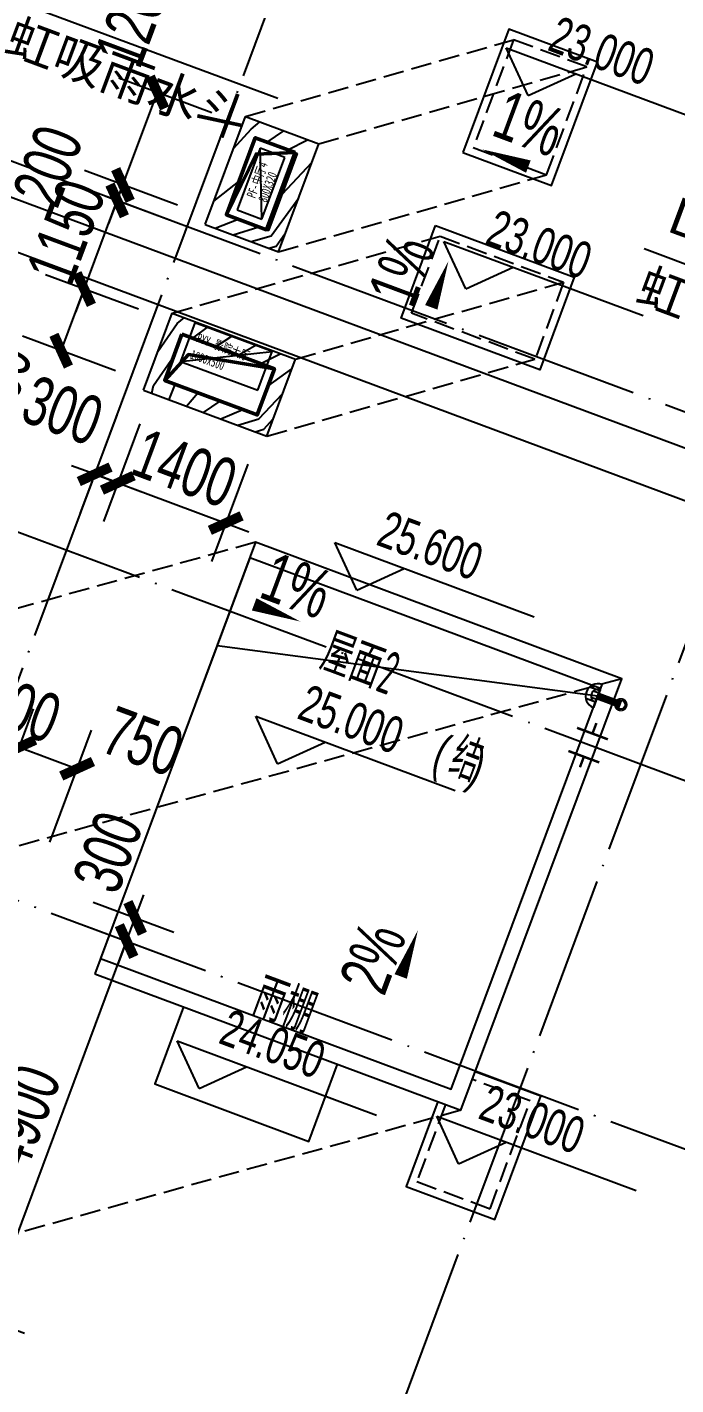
# Model space of a CAD drawing. Header units: millimetres. Extents: x 600121811 to 600690586, y 3472921280 to 3473279938.
# Drawn here: x 600291223 to 600299109, y 3473143548 to 3473160057 of the extents above; entities that cross this region are included whole.
import ezdxf
from ezdxf.enums import TextEntityAlignment as Align

# ---------------------------------------------------------------- set-up
doc = ezdxf.new("R2010")
doc.units = ezdxf.units.MM
doc.header["$LTSCALE"] = 1000
for name, pattern in [('AX-MALL-GIRD-200$0$DOTE', [2.4200000000000004, 2, -0.2, 0.02, -0.2]), ('AX-MALL-WALL-GJ$0$DASH', [0.35, 0.25, -0.1]), ('PX-MALL-PGJ-LG$0$CONTINOUS', [0]), ('PX-MALL-PGJ-LG$0$DASHDOT', [1, 0.5, -0.25, 0, -0.25])]:
    doc.linetypes.add(name, pattern=pattern)
doc.layers.get('0').update_dxf_attribs({"linetype": 'CONTINUOUS'})
for name, color, linetype in [('AX-MALL-DIM-PGJ$0$A-Anno-Dims', 3, 'CONTINUOUS'), ('AX-MALL-DIM-PGJ$0$A-Anno-Note', 241, 'CONTINUOUS'), ('AX-MALL-DIM-PGJ$0$A-Fixt', 81, 'CONTINUOUS'), ('AX-MALL-GIRD-200$0$A-Grid', 222, 'AX-MALL-GIRD-200$0$DOTE'), ('AX-MALL-GJ-200$0$A-Anno-Note', 241, 'CONTINUOUS'), ('AX-MALL-WALL-GJ$0$A-Anno-Dims', 3, 'CONTINUOUS'), ('AX-MALL-WALL-GJ$0$A-Anno-Levl', 201, 'CONTINUOUS'), ('AX-MALL-WALL-GJ$0$A-Anno-Note', 241, 'CONTINUOUS'), ('AX-MALL-WALL-GJ$0$A-Detl-Patt', 8, 'CONTINUOUS'), ('AX-MALL-WALL-GJ$0$A-Detl-Thin', 131, 'CONTINUOUS'), ('AX-MALL-WALL-GJ$0$A-SEE', 254, 'CONTINUOUS'), ('AX-MALL-WALL-GJ$0$A-Wall', 2, 'CONTINUOUS'), ('AX-MALL-WALL-GJ$0$A-Wall-Patt', 13, 'CONTINUOUS'), ('AX-MALL-WALL-GJ$0$A-Wind-Iden', 11, 'CONTINUOUS'), ('MX-MALL-GJ-LG$0$M-VT-DUCT-EAD', 4, 'CONTINUOUS'), ('MX-MALL-GJ-LG$0$M-VT-DUCT-FLG', 40, 'CONTINUOUS'), ('MX-MALL-GJ-LG$0$M-VT-DUCT-KED', 170, 'CONTINUOUS'), ('MX-MALL-GJ-LG$0$M-VT-TEXT', 21, 'CONTINUOUS'), ('PX-MALL-PGJ-LG$0$FastFlow-dim', 240, 'CONTINUOUS'), ('PX-MALL-PGJ-LG$0$FastFlow-text', 7, 'CONTINUOUS'), ('PX-MALL-PGJ-LG$0$gutter', 200, 'CONTINUOUS'), ('PX-MALL-PGJ-LG$0$P-Pipe-Risr', 7, 'CONTINUOUS'), ('PX-MALL-PGJ-LG$0$P-Pipe-Risr-Arch', 6, 'CONTINUOUS'), ('PX-MALL-PGJ-LG$0$P-Pipe-Risr-W100', 6, 'CONTINUOUS'), ('PX-MALL-PGJ-LG$0$P-Pipe-Risr-W50', 6, 'CONTINUOUS'), ('PX-MALL-PGJ-LG$0$P-Stom', 4, 'PX-MALL-PGJ-LG$0$DASHDOT'), ('PX-MALL-PGJ-LG$0$P-Stom-pipe', 4, 'PX-MALL-PGJ-LG$0$CONTINOUS'), ('PX-MALL-PGJ-LG$0$P-Stom-Strn', 120, 'CONTINUOUS'), ('PX-MALL-PGJ-LG$0$P-Stom-Strn-W100', 120, 'CONTINUOUS'), ('PX-MALL-PGJ-LG$0$P-Stom-Strn-W50', 120, 'CONTINUOUS'), ('PX-MALL-PGJ-LG$0$P-Stru', 40, 'CONTINUOUS'), ('SX-MALL-NTKD-GJ1$0$S-HOLE-1', 5, 'CONTINUOUS')]:
    doc.layers.add(name, color=color, linetype=linetype)
doc.styles.add('AX-MALL-DIM-PGJ$0$_TCH_DIM', font='zy_en.shx', dxfattribs={"width": 0.7, "bigfont": 'zy_cn.shx'})
doc.styles.add('AX-MALL-DIM-PGJ$0$_TCH_DIM_T3', font='zy_en.shx', dxfattribs={"width": 0.7, "bigfont": 'zy_cn.shx'})
doc.styles.add('AX-MALL-WALL-GJ$0$_TCH_DIM', font='zy_en.shx', dxfattribs={"width": 0.7, "bigfont": 'zy_cn.shx'})
doc.styles.add('AX-MALL-WALL-GJ$0$STANDARD', font='GBENOR', dxfattribs={"bigfont": 'GBCBIG'})
doc.styles.add('MX-MALL-GJ-LG$0$_THVAC_WIN', font='simhei.ttf', dxfattribs={"width": 0.7})
doc.styles.add('PX-MALL-PGJ-LG$0$jzfz', font='jzfz_eng.shx', dxfattribs={"width": 0.6, "bigfont": 'jzfz_cnb.shx'})
doc.styles.add('PX-MALL-PGJ-LG$0$SWIS721 LtBT light', font='swissl.ttf')
doc.dimstyles.new('AX-MALL-DIM-PGJ$0$_TCH_ARCH&&200', dxfattribs={"dimtxt": 595, "dimasz": 300, "dimexe": 500, "dimexo": 500, "dimgap": 152.5, "dimtad": 1, "dimdec": 0, "dimzin": 0, "dimdsep": 46, "dimtxsty": 'AX-MALL-DIM-PGJ$0$_TCH_DIM_T3', "dimblk": 'AX-MALL-DIM-PGJ$0$_ArchTick', "dimcen": 0.09, "dimclrt": 7, "dimazin": 2, "dimtfac": 1, "dimtdec": 0, "dimtix": 1, "dimtmove": 2, "dimatfit": 3, "dimfxl": 500, "dimtolj": 1, "dimtzin": 0, "dimarcsym": 0})
pattern_1 = [(45, (0, 179.51135), (-176.776766007315, 176.776766007315), [])]

# ---------------------------------------------------------------- blocks, each defined once
blk = doc.blocks.new('AX-MALL-GIRD-200')
at = {"layer": 'AX-MALL-GIRD-200$0$A-Grid'}
for p, q in [((600308063.3157052, 3473197622.839416), (600269333.7767559, 3473093659.112334)), ((600315044.6223986, 3473195022.09782), (600276315.0834494, 3473091058.370738)), ((600235486.9336561, 3473179121.574219), (600593382.9377552, 3473045794.810937)), ((600234020.7437632, 3473175185.804002), (600591916.7478616, 3473041859.04072)), ((600232554.5538701, 3473171250.033786), (600590450.5579685, 3473037923.270504))]:
    blk.add_line(p, q, dxfattribs=at)
blk = doc.blocks.new('MX-MALL-GJ-LG')
at = {"layer": 'MX-MALL-GJ-LG$0$M-VT-DUCT-EAD'}
for p, q in [((600294053.9409194, 3473158584.458044), (600293774.6666538, 3473157834.787526)), ((600294353.8091264, 3473158472.748337), (600294053.9409194, 3473158584.458044)), ((600294074.5348607, 3473157723.07782), (600294353.8091264, 3473158472.748337)), ((600293774.6666538, 3473157834.787526), (600294074.5348607, 3473157723.07782))]:
    blk.add_line(p, q, dxfattribs=at)
at = {"layer": 'MX-MALL-GJ-LG$0$M-VT-DUCT-FLG'}
for p, q in [((600294074.5348607, 3473157723.07782), (600294053.9409194, 3473158584.458044)), ((600293088.617429, 3473155993.18979), (600294200.2519916, 3473156112.641032))]:
    blk.add_line(p, q, dxfattribs=at)
at = {"layer": 'MX-MALL-GJ-LG$0$M-VT-DUCT-KED'}
for p, q in [((600293263.1638448, 3473156461.733864), (600293088.617429, 3473155993.18979)), ((600294200.2519916, 3473156112.641032), (600293263.1638448, 3473156461.733864)), ((600294025.7055758, 3473155644.096959), (600294200.2519916, 3473156112.641032)), ((600293088.617429, 3473155993.18979), (600294025.7055758, 3473155644.096959))]:
    blk.add_line(p, q, dxfattribs=at)
at = {"layer": 'MX-MALL-GJ-LG$0$M-VT-TEXT', "style": 'MX-MALL-GJ-LG$0$_THVAC_WIN', "width": 0.7}
for s, rotation, p in [('中厅', 69.56816129004227, (600294052.6705409, 3473158128.810859)), ('4', 69.56816129004227, (600294131.8571681, 3473158341.375664)), ('800X320', 69.56816129004227, (600294132.126019, 3473157917.663251, 2999.999999999999)), ('PF-', 69.56816129004227, (600293993.2805705, 3473157969.387255)), ('PYY-', 339.5681613089967, (600293272.5336356, 3473156232.561756, -11999.99999982118)), ('影院大厅', 339.5681613089967, (600293485.0984405, 3473156153.375129, -11999.99999982118)), ('1000x500', 339.5681613089967, (600293195.5973167, 3473156032.950563, -11999.99999982118))]:
    blk.add_text(s, height=112.6582278481012, rotation=rotation, dxfattribs=at).set_placement(p)
blk = doc.blocks.new('SX-MALL-NTKD-GJ1')
at = {"layer": 'SX-MALL-NTKD-GJ1$0$S-HOLE-1', "lineweight": 50}
blk.add_lwpolyline([(600294482.4271734, 3473158531.547831), (600293995.1413292, 3473158713.076106), (600293646.0484971, 3473157775.987958), (600294133.3343413, 3473157594.459682)], close=True, dxfattribs=at)
for points in [[(600294482.4271765, 3473158531.547828), (600294005.2472427, 3473158514.416606), (600293646.0485073, 3473157775.987956)], [(600294229.3786343, 3473155904.370445), (600293183.6669688, 3473156075.499654), (600292895.4171591, 3473155761.028955)]]:
    blk.add_lwpolyline(points, dxfattribs=at)
at = {"layer": 'SX-MALL-NTKD-GJ1$0$S-HOLE-1', "lineweight": 50, "elevation": 2999.999999999997}
blk.add_lwpolyline([(600293104.872858, 3473156323.281843), (600294229.3786341, 3473155904.370445), (600294019.922935, 3473155342.117558), (600292895.417159, 3473155761.028955)], close=True, dxfattribs=at)
blk = doc.blocks.new('AX-MALL-WALL-GJ')
at = {"layer": 'AX-MALL-WALL-GJ$0$A-Wall-Patt'}
h = blk.add_hatch(dxfattribs=at)
h.set_pattern_fill('普通砖', color=256, scale=100, style=0)
h.set_pattern_definition(pattern_1)
h.paths.add_polyline_path([(600293388.7305384, 3473157658.169413), (600293645.9667339, 3473157775.768476), (600293995.0595655, 3473158712.856622), (600293877.4605026, 3473158970.092818)])
h = blk.add_hatch(dxfattribs=at)
h.set_pattern_fill('普通砖', color=256, scale=100, style=0)
h.set_pattern_definition(pattern_1)
h.paths.add_polyline_path([(600293877.4605026, 3473158970.092818), (600293995.0595655, 3473158712.856622), (600294510.4580462, 3473158520.855565), (600294767.694242, 3473158638.454628)])
h = blk.add_hatch(dxfattribs=at)
h.set_pattern_fill('普通砖', color=256, scale=100, style=0)
h.set_pattern_definition(pattern_1)
h.paths.add_polyline_path([(600294161.3652145, 3473157583.767418), (600294278.9642776, 3473157326.531222), (600294767.694242, 3473158638.454628), (600294510.4580462, 3473158520.855565)])
h = blk.add_hatch(dxfattribs=at)
h.set_pattern_fill('普通砖', color=256, scale=100, style=0)
h.set_pattern_definition(pattern_1)
h.paths.add_polyline_path([(600293645.9667339, 3473157775.768476), (600293388.7305384, 3473157658.169413), (600294278.9642776, 3473157326.531222), (600294161.3652145, 3473157583.767418)])
h = blk.add_hatch(dxfattribs=at)
h.set_pattern_fill('普通砖', color=256, scale=100, style=0)
h.set_pattern_definition(pattern_1)
h.paths.add_polyline_path([(600292638.1809502, 3473155643.429897), (600292895.417146, 3473155761.02896), (600293104.8728449, 3473156323.281848), (600292987.2737818, 3473156580.518044)])
h = blk.add_hatch(dxfattribs=at)
h.set_pattern_fill('普通砖', color=256, scale=100, style=0)
h.set_pattern_definition(pattern_1)
h.paths.add_polyline_path([(600292987.2737818, 3473156580.518044), (600293104.8728449, 3473156323.281848), (600294229.3786209, 3473155904.37045), (600294486.6148164, 3473156021.969513)])
h = blk.add_hatch(dxfattribs=at)
h.set_pattern_fill('普通砖', color=256, scale=100, style=0)
h.set_pattern_definition(pattern_1)
h.paths.add_polyline_path([(600294019.9229218, 3473155342.117562), (600294137.5219847, 3473155084.881367), (600294486.6148164, 3473156021.969513), (600294229.3786209, 3473155904.37045)])
h = blk.add_hatch(dxfattribs=at)
h.set_pattern_fill('普通砖', color=256, scale=100, style=0)
h.set_pattern_definition(pattern_1)
h.paths.add_polyline_path([(600292895.417146, 3473155761.02896), (600292638.1809502, 3473155643.429897), (600294137.5219847, 3473155084.881367), (600294019.9229218, 3473155342.117562)])
at = {"layer": 'AX-MALL-WALL-GJ$0$A-Anno-Levl'}
for p, q in [((600297312.246613, 3473159225.171207), (600297047.6487217, 3473159803.952648)), ((600297047.6487217, 3473159803.952648), (600299471.501379, 3473158900.996407)), ((600297312.246613, 3473159225.171207), (600297891.0280538, 3473159489.769098)), ((600296553.8577859, 3473156873.35831), (600296289.2598948, 3473157452.139751)), ((600296289.2598948, 3473157452.139751), (600298713.1125522, 3473156549.18351)), ((600296553.8577859, 3473156873.35831), (600297132.6392264, 3473157137.956202)), ((600295228.8322892, 3473153210.686648), (600294964.2343981, 3473153789.46809)), ((600294964.2343981, 3473153789.46809), (600297388.0870554, 3473152886.511848)), ((600295228.8322892, 3473153210.686648), (600295807.61373, 3473153475.28454)), ((600294266.5203154, 3473151099.173168), (600294001.9224243, 3473151677.954608)), ((600294001.9224243, 3473151677.954608), (600296425.7750816, 3473150774.998367)), ((600294266.5203154, 3473151099.173168), (600294845.3017561, 3473151363.771059)), ((600293312.3468461, 3473147151.222855), (600293047.748955, 3473147730.004296)), ((600293047.748955, 3473147730.004296), (600295471.6016123, 3473146827.048055)), ((600293312.3468461, 3473147151.222855), (600293891.1282866, 3473147415.820746)), ((600296467.7278371, 3473146235.353395), (600296203.1299462, 3473146814.134835)), ((600296203.1299462, 3473146814.134835), (600298626.9826035, 3473145911.178595)), ((600296467.7278371, 3473146235.353395), (600297046.5092778, 3473146499.951286))]:
    blk.add_line(p, q, dxfattribs=at)
at = {"layer": 'AX-MALL-WALL-GJ$0$A-Detl-Patt', "linetype": 'AX-MALL-WALL-GJ$0$DASH'}
for p, q in [((600293877.4605026, 3473158970.092818), (600297135.5537195, 3473159905.00063)), ((600294767.6942426, 3473158638.454628), (600298025.7874595, 3473159573.36244)), ((600294278.9642782, 3473157326.531222), (600297537.0574951, 3473158261.439034)), ((600292987.2737818, 3473156580.518044), (600296245.3669987, 3473157515.425855)), ((600294486.6148162, 3473156021.969513), (600297744.7080331, 3473156956.877325)), ((600294137.5219846, 3473155084.881367), (600297395.6152015, 3473156019.789178)), ((600293999.6711544, 3473153793.198982), (600286297.3275338, 3473151656.127801)), ((600298450.8398492, 3473152135.008032), (600290748.4962296, 3473149997.936851)), ((600296495.9199924, 3473146887.314411), (600288793.5763719, 3473144750.24323))]:
    blk.add_line(p, q, dxfattribs=at)
for points in [[(600296646.8237555, 3473158593.077224), (600297537.057495, 3473158261.439034), (600298025.7874594, 3473159573.36244), (600297135.5537199, 3473159905.00063)], [(600296245.3669984, 3473157515.425855), (600297744.7080327, 3473156956.877325), (600297395.6152012, 3473156019.789178), (600295896.274167, 3473156578.337709)]]:
    blk.add_lwpolyline(points, close=True, dxfattribs=at)
blk.add_lwpolyline([(600296308.5023602, 3473146957.132978), (600295959.4095304, 3473146020.044836), (600296849.6432697, 3473145688.406646), (600297338.3732336, 3473147000.330049), (600296635.5571262, 3473147262.149673)], dxfattribs=at)
at = {"layer": 'AX-MALL-WALL-GJ$0$A-Detl-Thin'}
for points in [[(600296518.2056577, 3473158534.277693), (600297595.8570266, 3473158132.820936), (600298154.4055572, 3473159632.161971), (600297076.7541883, 3473160033.618728)], [(600296186.5674669, 3473157644.043953), (600297873.3261305, 3473157015.676856), (600297454.4147327, 3473155891.171081), (600295767.6560692, 3473156519.538177)], [(600292044.751299, 3473148545.505359), (600296495.9199923, 3473146887.314411), (600298450.8398492, 3473152135.008032), (600293999.6711559, 3473153793.19898)], [(600292114.5698656, 3473148732.922988), (600296378.3209293, 3473147144.550606), (600298193.6036536, 3473152017.408969), (600293929.8525898, 3473153605.781352)]]:
    blk.add_lwpolyline(points, close=True, dxfattribs=at)
for points in [[(600293122.4337032, 3473148144.057222), (600292773.3408673, 3473147206.969076), (600294647.5171568, 3473146508.783405), (600294996.6099932, 3473147445.87155)], [(600296214.7935455, 3473146992.042261), (600295830.7914325, 3473145961.245304), (600296908.4428011, 3473145559.788548), (600297466.9913313, 3473147059.12958), (600296670.4664094, 3473147355.858487)]]:
    blk.add_lwpolyline(points, dxfattribs=at)
at = {"layer": 'AX-MALL-WALL-GJ$0$A-Wall'}
for p, q in [((600293388.7305384, 3473157658.169413), (600293877.4605026, 3473158970.092818)), ((600293877.4605026, 3473158970.092818), (600294767.694242, 3473158638.454628)), ((600293645.9667339, 3473157775.768476), (600293995.0595655, 3473158712.856622)), ((600293995.0595655, 3473158712.856622), (600294510.4580462, 3473158520.855565)), ((600294161.3652145, 3473157583.767418), (600294510.4580462, 3473158520.855565)), ((600294278.9642776, 3473157326.531222), (600294767.694242, 3473158638.454628)), ((600293388.7305384, 3473157658.169413), (600294278.9642776, 3473157326.531222)), ((600293645.9667339, 3473157775.768476), (600294161.3652145, 3473157583.767418)), ((600292638.1809502, 3473155643.429897), (600292987.2737818, 3473156580.518044)), ((600292987.2737818, 3473156580.518044), (600294486.6148164, 3473156021.969513)), ((600292895.417146, 3473155761.02896), (600293104.8728449, 3473156323.281848)), ((600293104.8728449, 3473156323.281848), (600294229.3786209, 3473155904.37045)), ((600294137.5219847, 3473155084.881367), (600294486.6148164, 3473156021.969513)), ((600294019.9229218, 3473155342.117562), (600294229.3786209, 3473155904.37045)), ((600292895.417146, 3473155761.02896), (600294019.9229218, 3473155342.117562)), ((600292638.1809502, 3473155643.429897), (600294137.5219847, 3473155084.881367))]:
    blk.add_line(p, q, dxfattribs=at)
at = {"layer": 'AX-MALL-WALL-GJ$0$A-Anno-Dims'}
blk.add_blockref('MX-MALL-GJ-LG', (0, 0), dxfattribs=at)
at = {"layer": 'AX-MALL-WALL-GJ$0$A-SEE'}
blk.add_blockref('AX-MALL-GIRD-200', (0, 0), dxfattribs=at)
at = {"layer": 'AX-MALL-WALL-GJ$0$A-Wind-Iden'}
blk.add_blockref('SX-MALL-NTKD-GJ1', (0, 0), dxfattribs=at)
at = {"layer": 'AX-MALL-WALL-GJ$0$A-Anno-Note'}
for s, height, rotation, style, width, p in [('23.000', 446.25, 339.5681612504137, 'AX-MALL-WALL-GJ$0$_TCH_DIM', 0.7, (600297533.3900881, 3473159783.230126)), ('23.000', 446.25, 339.5681612504137, 'AX-MALL-WALL-GJ$0$_TCH_DIM', 0.7, (600296775.0012612, 3473157431.41723)), ('25.600', 446.25, 339.5681612504137, 'AX-MALL-WALL-GJ$0$_TCH_DIM', 0.7, (600295449.9757645, 3473153768.745568)), ('2', 525, 339.568161309756, 'AX-MALL-WALL-GJ$0$STANDARD', 0.6, (600295440.6959727, 3473151996.309055)), ('25.000', 446.25, 339.5681612504137, 'AX-MALL-WALL-GJ$0$_TCH_DIM', 0.7, (600294487.6637907, 3473151657.232087)), ('(', 446.25, 339.5681612504137, 'AX-MALL-WALL-GJ$0$_TCH_DIM', 0.7, (600296120.0713418, 3473151049.112372)), ('结', 506.3829787234042, 339.5681612504137, 'AX-MALL-WALL-GJ$0$_TCH_DIM', 0.7, (600296315.2199483, 3473150976.41379)), (')', 446.25, 339.5681612504137, 'AX-MALL-WALL-GJ$0$_TCH_DIM', 0.7, (600296557.0185971, 3473150886.336698)), ('24.050', 446.25, 339.5681612504137, 'AX-MALL-WALL-GJ$0$_TCH_DIM', 0.7, (600293533.4903214, 3473147709.281774)), ('23.000', 446.25, 339.5681612504137, 'AX-MALL-WALL-GJ$0$_TCH_DIM', 0.7, (600296688.8713126, 3473146793.412314))]:
    blk.add_text(s, height=height, rotation=rotation, dxfattribs=dict(at, style=style, width=width)).set_placement(p)
at = {"layer": 'AX-MALL-WALL-GJ$0$A-Anno-Note', "style": 'AX-MALL-WALL-GJ$0$STANDARD'}
for s, p in [('屋面', (600294749.84269, 3473152253.672175)), ('雨棚', (600293925.5535548, 3473148059.435632))]:
    blk.add_text(s, height=506.3829787234042, rotation=339.568161309756, dxfattribs=at).set_placement(p)
blk = doc.blocks.new('PX-MALL-PGJ-LG$0$A$C48A01704')
at = {"layer": 'PX-MALL-PGJ-LG$0$P-Stom-Strn-W100', "ltscale": 0.7}
for p, q in [((-127.5497024716969, 73.83302595079476), (0, 73.83302595079476)), ((0, 150), (0, -150)), ((-127.5497024716969, -73.83302595079658), (0, -73.83302595079658))]:
    blk.add_line(p, q, dxfattribs=at)
blk.add_arc((3.056681682595809, -1.818989403545856e-12), 150.0311411104683, 91.16740482469793, 268.8325951753021, dxfattribs=at)
blk = doc.blocks.new('PX-MALL-PGJ-LG$0$A$C00A74F81')
at = {"layer": 'PX-MALL-PGJ-LG$0$P-Stom-Strn-W50', "ltscale": 0.7}
for p, q in [((-70.1523363594315, 40.60816427293685), (0, 40.60816427293685)), ((0, 82.5), (0, -82.5)), ((-70.1523363594315, -40.60816427293776), (0, -40.60816427293776))]:
    blk.add_line(p, q, dxfattribs=at)
blk.add_arc((1.681174925426603, -9.094947017729282e-13), 82.51712761075758, 91.16740482469793, 268.8325951753021, dxfattribs=at)
blk = doc.blocks.new('PX-MALL-PGJ-LG$0$P-Stom-Ysd-Cp')
at = {"layer": 'PX-MALL-PGJ-LG$0$P-Stom-Strn-W100', "ltscale": 0.7}
blk.add_blockref('PX-MALL-PGJ-LG$0$A$C48A01704', (0, 0), dxfattribs=at)
at = {"layer": 'PX-MALL-PGJ-LG$0$P-Stom-Strn-W50'}
blk.add_blockref('PX-MALL-PGJ-LG$0$A$C00A74F81', (0, 0), dxfattribs=at)
blk = doc.blocks.new('PX-MALL-PGJ-LG$0$P-Risr')
at = {"layer": 'PX-MALL-PGJ-LG$0$P-Pipe-Risr-W50'}
h = blk.add_hatch(color=0, dxfattribs=at)
edge = h.paths.add_edge_path()
edge.add_ellipse((0, 0), major_axis=(47.05795628796547, 47.05795628796547), ratio=0.9999999999999695, start_angle=225.0000000000009, end_angle=405.0000000000009, ccw=False)
edge.add_ellipse((0, 0), major_axis=(47.05795628796764, 47.05795628796764), ratio=0.9999999999998785, start_angle=133.9675974886221, end_angle=225.0000000000035, ccw=False)
edge.add_line((-66.53919663240958, 1.199087783927098), (-54.4367953546693, 1.199087783927098))
edge.add_ellipse((0, 0), major_axis=(-38.50196423560672, 38.50196423560672), ratio=0.9999999999999859, start_angle=43.73814098242129, end_angle=134.9999999999996)
edge.add_ellipse((0, 0), major_axis=(38.50196423561096, 38.50196423561096), ratio=0.9999999999998216, start_angle=225.0000000000051, end_angle=405.0000000000051)
edge.add_ellipse((0, 0), major_axis=(38.50196423560679, 38.50196423560679), ratio=0.9999999999999831, start_angle=45.00000000000048, end_angle=133.7381409824204)
edge.add_line((-54.43679535467527, 1.199087783927098), (-66.53919663241555, 1.199087783927098))
edge.add_ellipse((0, 0), major_axis=(-47.05795628796762, 47.05795628796762), ratio=0.9999999999998742, start_angle=-45.00000000000358, end_angle=43.967597488629224, ccw=False)
at = {"layer": 'PX-MALL-PGJ-LG$0$P-Pipe-Risr-Arch', "ltscale": 0.7}
blk.add_circle((0, 0), 59.29000000000001, dxfattribs=at)
at = {"layer": 'PX-MALL-PGJ-LG$0$P-Pipe-Risr-W100', "color": 0, "const_width": 15}
blk.add_lwpolyline([(-75, 0, 1), (75, 0, 1)], format="xyb", close=True, dxfattribs=at)
at = {"layer": 'PX-MALL-PGJ-LG$0$P-Pipe-Risr-W50'}
blk.add_circle((0, 0), 54.45000000000001, dxfattribs=at)
at = {"layer": 'PX-MALL-PGJ-LG$0$P-Pipe-Risr', "style": 'PX-MALL-PGJ-LG$0$jzfz', "width": 0.6, "flags": 1}
for tag, p in [('SYS-MARK', (0.3310501334344735, -45.65933377496549)), ('RANGE', (0.3337570973526454, -45.67887874227017))]:
    blk.add_attdef(tag, text='', height=0.015625, dxfattribs=at).set_placement(p, align=Align.MIDDLE)
blk = doc.blocks.new('PX-MALL-PGJ-LG$0$fstg')
at = {"layer": 'PX-MALL-PGJ-LG$0$P-Stru', "ltscale": 0.7, "const_width": 30}
for points in [[(5.820766091346741e-11, 150.0000000001164), (5.820766091346741e-11, 286.5484393091174)], [(-199.9999999999418, 150.0000000002328), (200.0000000000582, 150)], [(200.0000000000582, -149.9999999998836), (-199.9999999999418, -149.9999999997672)], [(5.820766091346741e-11, -150.0000000001164), (5.820766091346741e-11, -286.5484393091174)]]:
    blk.add_lwpolyline(points, dxfattribs=at)
blk = doc.blocks.new('PX-MALL-PGJ-LG')
at = {"layer": 'PX-MALL-PGJ-LG$0$FastFlow-dim'}
for p, q in [((600291046.1147536, 3473160395.524882), (600294270.9145356, 3473159194.19234)), ((600298722.0209463, 3473157364.088674), (600301946.8207264, 3473156162.756126))]:
    blk.add_line(p, q, dxfattribs=at)
at = {"layer": 'PX-MALL-PGJ-LG$0$gutter'}
for p, q in [((600308905.2315835, 3473151328.418159), (600269594.3838261, 3473165972.862446)), ((600308695.7758839, 3473150766.165268), (600269384.9281268, 3473165410.609557))]:
    blk.add_line(p, q, dxfattribs=at)
at = {"layer": 'PX-MALL-PGJ-LG$0$P-Stom', "const_width": 90}
blk.add_lwpolyline([(600298158.6943705, 3473151923.700155), (600298439.8208143, 3473151818.972305)], dxfattribs=at)
at = {"layer": 'PX-MALL-PGJ-LG$0$P-Stom-pipe', "ltscale": 0.7, "rotation": 249.5681613100559}
blk.add_blockref('PX-MALL-PGJ-LG$0$P-Risr', (600298439.8208141, 3473151818.972305), dxfattribs=at)
at = {"layer": 'PX-MALL-PGJ-LG$0$P-Stom-Strn', "rotation": 339.5681613100559}
blk.add_blockref('PX-MALL-PGJ-LG$0$P-Stom-Ysd-Cp', (600298158.6943704, 3473151923.700155), dxfattribs=at)
at = {"layer": 'PX-MALL-PGJ-LG$0$P-Stru', "rotation": 339.5681612038285}
blk.add_blockref('PX-MALL-PGJ-LG$0$fstg', (600298042.9474865, 3473151326.537983), dxfattribs=at)
at = {"layer": 'PX-MALL-PGJ-LG$0$FastFlow-text', "linetype": 'ByBlock', "style": 'PX-MALL-PGJ-LG$0$SWIS721 LtBT light'}
for s, height, p in [('虹吸雨水斗', 449.9999999999989, (600290920.9385065, 3473159761.012056)), ('DN50', 450, (600298988.2701584, 3473157581.302557)), ('虹吸雨水斗', 449.9999999999989, (600298596.8446989, 3473156729.575846))]:
    blk.add_text(s, height=height, rotation=339.5681541031036, dxfattribs=at).set_placement(p)
blk = doc.blocks.new('AX-MALL-DIM-PGJ$0$_ArchTick')
at = {"color": 0, "linetype": 'ByBlock', "const_width": 0.4}
blk.add_lwpolyline([(-0.5, -0.5), (0.5, 0.5)], dxfattribs=at)
blk = doc.blocks.new('*D266')
at = {"layer": 'AX-MALL-DIM-PGJ$0$A-Anno-Dims', "color": 0, "lineweight": -2, "transparency": 16777216}
for p, q in [((600290794.4245481, 3473150407.681398), (600291301.9818192, 3473151770.143923)), ((600291497.2406626, 3473150145.861772), (600292004.7979338, 3473151508.324297)), ((600291127.4354029, 3473151301.59985), (600291830.2515175, 3473151039.780224))]:
    blk.add_line(p, q, dxfattribs=at)
at = {"layer": 'AX-MALL-DIM-PGJ$0$A-Anno-Dims', "color": 0, "lineweight": -2, "transparency": 16777216, "xscale": 300, "yscale": 300, "zscale": 300}
for p, rotation in [((600291127.4354029, 3473151301.59985), 159.5681612475333), ((600291830.2515175, 3473151039.780224), 339.5681612475332)]:
    blk.add_blockref('AX-MALL-DIM-PGJ$0$_ArchTick', p, dxfattribs=dict(at, rotation=rotation))
at = {"layer": 'AX-MALL-DIM-PGJ$0$A-Anno-Dims', "color": 7, "transparency": 16777216, "insert": (600292631.7358059, 3473151370.813735), "char_height": 595, "attachment_point": 5, "rotation": 339.5681612475333, "style": 'AX-MALL-DIM-PGJ$0$_TCH_DIM_T3'}
blk.add_mtext('\\A1;750', dxfattribs=at)
blk = doc.blocks.new('*D267')
at = {"layer": 'AX-MALL-DIM-PGJ$0$A-Anno-Dims', "color": 0, "lineweight": -2, "transparency": 16777216}
for p, q in [((600290513.298105, 3473150512.409247), (600291020.8553758, 3473151874.871772)), ((600290794.424548, 3473150407.681398), (600291301.9818188, 3473151770.143923)), ((600290846.3089595, 3473151406.327699), (600290565.1825156, 3473151511.055549)), ((600290846.3089595, 3473151406.327699), (600291127.4354025, 3473151301.59985)), ((600291127.4354025, 3473151301.59985), (600291408.5618465, 3473151196.872))]:
    blk.add_line(p, q, dxfattribs=at)
at = {"layer": 'AX-MALL-DIM-PGJ$0$A-Anno-Dims', "color": 0, "lineweight": -2, "transparency": 16777216, "xscale": 300, "yscale": 300, "zscale": 300}
for p, rotation in [((600290846.3089595, 3473151406.327699), 339.5681612540688), ((600291127.4354025, 3473151301.59985), 159.5681612540689)]:
    blk.add_blockref('AX-MALL-DIM-PGJ$0$_ArchTick', p, dxfattribs=dict(at, rotation=rotation))
at = {"layer": 'AX-MALL-DIM-PGJ$0$A-Anno-Dims', "color": 7, "transparency": 16777216, "insert": (600291143.9639555, 3473151775.65344), "char_height": 595, "attachment_point": 5, "rotation": 339.56816125406885, "style": 'AX-MALL-DIM-PGJ$0$_TCH_DIM_T3'}
blk.add_mtext('\\A1;300', dxfattribs=at)
blk = doc.blocks.new('*D273')
at = {"layer": 'AX-MALL-DIM-PGJ$0$A-Anno-Dims', "color": 0, "lineweight": -2, "transparency": 16777216}
for p, q in [((600291919.6553413, 3473149134.791534), (600292899.8965347, 3473148769.622927)), ((600290720.7975849, 3473144352.43742), (600292431.3524612, 3473148944.169343)), ((600290209.1004647, 3473144543.059612), (600291189.3416584, 3473144177.891005))]:
    blk.add_line(p, q, dxfattribs=at)
at = {"layer": 'AX-MALL-DIM-PGJ$0$A-Anno-Dims', "color": 0, "lineweight": -2, "transparency": 16777216, "xscale": 300, "yscale": 300, "zscale": 300}
for p, rotation in [((600292431.3524612, 3473148944.169343), 69.56816130943868), ((600290720.7975849, 3473144352.43742), 249.5681613094387)]:
    blk.add_blockref('AX-MALL-DIM-PGJ$0$_ArchTick', p, dxfattribs=dict(at, rotation=rotation))
at = {"layer": 'AX-MALL-DIM-PGJ$0$A-Anno-Dims', "color": 7, "transparency": 16777216, "insert": (600291154.3853562, 3473146805.395156), "char_height": 595, "attachment_point": 5, "rotation": 69.56816130943868, "style": 'AX-MALL-DIM-PGJ$0$_TCH_DIM_T3'}
blk.add_mtext('\\A1;4900', dxfattribs=at)
blk = doc.blocks.new('*D274')
at = {"layer": 'AX-MALL-DIM-PGJ$0$A-Anno-Dims', "color": 0, "lineweight": -2, "transparency": 16777216}
for p, q in [((600292024.3831897, 3473149415.917976), (600293004.6243833, 3473149050.749368)), ((600292536.08031, 3473149225.295784), (600292640.8081597, 3473149506.422229)), ((600291919.6553411, 3473149134.791535), (600292899.8965348, 3473148769.622927)), ((600292431.3524615, 3473148944.169343), (600292536.08031, 3473149225.295784)), ((600292431.3524615, 3473148944.169343), (600292326.6246117, 3473148663.042899))]:
    blk.add_line(p, q, dxfattribs=at)
at = {"layer": 'AX-MALL-DIM-PGJ$0$A-Anno-Dims', "color": 0, "lineweight": -2, "transparency": 16777216, "xscale": 300, "yscale": 300, "zscale": 300}
for p, rotation in [((600292536.08031, 3473149225.295784), 249.5681613025996), ((600292431.3524615, 3473148944.169343), 69.56816130259963)]:
    blk.add_blockref('AX-MALL-DIM-PGJ$0$_ArchTick', p, dxfattribs=dict(at, rotation=rotation))
at = {"layer": 'AX-MALL-DIM-PGJ$0$A-Anno-Dims', "color": 7, "transparency": 16777216, "insert": (600292205.0467981, 3473150026.780073), "char_height": 595, "attachment_point": 5, "rotation": 69.56816130259963, "style": 'AX-MALL-DIM-PGJ$0$_TCH_DIM_T3'}
blk.add_mtext('\\A1;300', dxfattribs=at)
blk = doc.blocks.new('*D382')
at = {"layer": 'AX-MALL-DIM-PGJ$0$A-Anno-Dims', "color": 0, "lineweight": -2, "transparency": 16777216}
for p, q in [((600292311.1261889, 3473155338.413206), (600291869.0616866, 3473154151.756344)), ((600292592.2526323, 3473155233.685357), (600292150.18813, 3473154047.028494)), ((600292043.6081029, 3473154620.300417), (600291762.481659, 3473154725.028266)), ((600292043.6081029, 3473154620.300417), (600292324.7345463, 3473154515.572567)), ((600292324.7345463, 3473154515.572567), (600292605.8609903, 3473154410.844718))]:
    blk.add_line(p, q, dxfattribs=at)
at = {"layer": 'AX-MALL-DIM-PGJ$0$A-Anno-Dims', "color": 0, "lineweight": -2, "transparency": 16777216, "xscale": 300, "yscale": 300, "zscale": 300}
for p, rotation in [((600292043.6081029, 3473154620.300417), 339.5681612699647), ((600292324.7345463, 3473154515.572567), 159.5681612699647)]:
    blk.add_blockref('AX-MALL-DIM-PGJ$0$_ArchTick', p, dxfattribs=dict(at, rotation=rotation))
at = {"layer": 'AX-MALL-DIM-PGJ$0$A-Anno-Dims', "color": 7, "transparency": 16777216, "insert": (600291654.0533565, 3473155395.030918), "char_height": 595, "attachment_point": 5, "rotation": 339.56816126996466, "style": 'AX-MALL-DIM-PGJ$0$_TCH_DIM_T3'}
blk.add_mtext('\\A1;300', dxfattribs=at)
blk = doc.blocks.new('*D383')
at = {"layer": 'AX-MALL-DIM-PGJ$0$A-Anno-Dims', "color": 0, "lineweight": -2, "transparency": 16777216}
for p, q in [((600292592.2526321, 3473155233.685356), (600292150.1881301, 3473154047.028493)), ((600293904.1760373, 3473154744.955391), (600293462.1115353, 3473153558.298529)), ((600292324.7345462, 3473154515.572567), (600292043.6081022, 3473154620.300416)), ((600292324.7345462, 3473154515.572567), (600293636.6579514, 3473154026.842602)), ((600293636.6579514, 3473154026.842602), (600293917.7843953, 3473153922.114752))]:
    blk.add_line(p, q, dxfattribs=at)
at = {"layer": 'AX-MALL-DIM-PGJ$0$A-Anno-Dims', "color": 0, "lineweight": -2, "transparency": 16777216, "xscale": 300, "yscale": 300, "zscale": 300}
for p, rotation in [((600292324.7345462, 3473154515.572567), 339.5681612885784), ((600293636.6579514, 3473154026.842602), 159.5681612885785)]:
    blk.add_blockref('AX-MALL-DIM-PGJ$0$_ArchTick', p, dxfattribs=dict(at, rotation=rotation))
at = {"layer": 'AX-MALL-DIM-PGJ$0$A-Anno-Dims', "color": 7, "transparency": 16777216, "insert": (600293137.7880232, 3473154692.89725), "char_height": 595, "attachment_point": 5, "rotation": 339.5681612885785, "style": 'AX-MALL-DIM-PGJ$0$_TCH_DIM_T3'}
blk.add_mtext('\\A1;1400', dxfattribs=at)
blk = doc.blocks.new('*D384')
at = {"layer": 'AX-MALL-DIM-PGJ$0$A-Anno-Dims', "color": 0, "lineweight": -2, "transparency": 16777216}
for p, q in [((600292577.5292398, 3473156626.446362), (600291447.4001988, 3473157047.452591)), ((600291636.6700075, 3473156123.235659), (600291915.9442723, 3473156872.906175)), ((600292298.254975, 3473155876.775846), (600291168.125934, 3473156297.782074))]:
    blk.add_line(p, q, dxfattribs=at)
at = {"layer": 'AX-MALL-DIM-PGJ$0$A-Anno-Dims', "color": 0, "lineweight": -2, "transparency": 16777216, "xscale": 300, "yscale": 300, "zscale": 300}
for p, rotation in [((600291915.9442723, 3473156872.906175), 69.56816132183685), ((600291636.6700075, 3473156123.235659), 249.5681613218368)]:
    blk.add_blockref('AX-MALL-DIM-PGJ$0$_ArchTick', p, dxfattribs=dict(at, rotation=rotation))
at = {"layer": 'AX-MALL-DIM-PGJ$0$A-Anno-Dims', "color": 7, "transparency": 16777216, "insert": (600290861.9395065, 3473155733.680912), "char_height": 595, "attachment_point": 5, "rotation": 69.56816132183684, "style": 'AX-MALL-DIM-PGJ$0$_TCH_DIM_T3'}
blk.add_mtext('\\A1;800', dxfattribs=at)
blk = doc.blocks.new('*D385')
at = {"layer": 'AX-MALL-DIM-PGJ$0$A-Anno-Dims', "color": 0, "lineweight": -2, "transparency": 16777216}
for p, q in [((600292317.4010279, 3473157950.557542), (600292422.1288774, 3473158231.683986)), ((600292978.9859954, 3473157704.097729), (600291848.8569545, 3473158125.103958)), ((600291915.9442723, 3473156872.906174), (600292317.4010279, 3473157950.557542)), ((600292577.5292398, 3473156626.446361), (600291447.4001988, 3473157047.45259)), ((600291915.9442723, 3473156872.906174), (600291811.2164228, 3473156591.77973))]:
    blk.add_line(p, q, dxfattribs=at)
at = {"layer": 'AX-MALL-DIM-PGJ$0$A-Anno-Dims', "color": 0, "lineweight": -2, "transparency": 16777216, "xscale": 300, "yscale": 300, "zscale": 300}
for p, rotation in [((600292317.4010279, 3473157950.557542), 249.5681613240188), ((600291915.9442723, 3473156872.906174), 69.56816132401882)]:
    blk.add_blockref('AX-MALL-DIM-PGJ$0$_ArchTick', p, dxfattribs=dict(at, rotation=rotation))
at = {"layer": 'AX-MALL-DIM-PGJ$0$A-Anno-Dims', "color": 7, "transparency": 16777216, "insert": (600291694.9829837, 3473157568.823632), "char_height": 595, "attachment_point": 5, "rotation": 69.56816132401882, "style": 'AX-MALL-DIM-PGJ$0$_TCH_DIM_T3'}
blk.add_mtext('\\A1;1150', dxfattribs=at)
blk = doc.blocks.new('*D386')
at = {"layer": 'AX-MALL-DIM-PGJ$0$A-Anno-Dims', "color": 0, "lineweight": -2, "transparency": 16777216}
for p, q in [((600293048.804562, 3473157891.515359), (600291918.6755211, 3473158312.521588)), ((600292387.2195946, 3473158137.975172), (600292491.9474438, 3473158419.101616)), ((600292978.9859954, 3473157704.097729), (600291848.8569546, 3473158125.103958)), ((600292317.401028, 3473157950.557542), (600292387.2195946, 3473158137.975172)), ((600292317.401028, 3473157950.557542), (600292212.6731786, 3473157669.431098))]:
    blk.add_line(p, q, dxfattribs=at)
at = {"layer": 'AX-MALL-DIM-PGJ$0$A-Anno-Dims', "color": 0, "lineweight": -2, "transparency": 16777216, "xscale": 300, "yscale": 300, "zscale": 300}
for p, rotation in [((600292387.2195946, 3473158137.975172), 249.5681613174412), ((600292317.401028, 3473157950.557542), 69.56816131744121)]:
    blk.add_blockref('AX-MALL-DIM-PGJ$0$_ArchTick', p, dxfattribs=dict(at, rotation=rotation))
at = {"layer": 'AX-MALL-DIM-PGJ$0$A-Anno-Dims', "color": 7, "transparency": 16777216, "insert": (600291476.1328944, 3473158370.668156), "char_height": 595, "attachment_point": 5, "rotation": 69.56816131744121, "style": 'AX-MALL-DIM-PGJ$0$_TCH_DIM_T3'}
blk.add_mtext('\\A1;200', dxfattribs=at)
blk = doc.blocks.new('*D387')
at = {"layer": 'AX-MALL-DIM-PGJ$0$A-Anno-Dims', "color": 0, "lineweight": -2, "transparency": 16777216}
for p, q in [((600293467.7159594, 3473159016.021135), (600292337.5869186, 3473159437.027364)), ((600292387.2195947, 3473158137.975173), (600292806.1309919, 3473159262.480948)), ((600293048.8045622, 3473157891.51536), (600291918.6755214, 3473158312.521589))]:
    blk.add_line(p, q, dxfattribs=at)
at = {"layer": 'AX-MALL-DIM-PGJ$0$A-Anno-Dims', "color": 0, "lineweight": -2, "transparency": 16777216, "xscale": 300, "yscale": 300, "zscale": 300}
for p, rotation in [((600292806.1309919, 3473159262.480948), 69.56816132047706), ((600292387.2195947, 3473158137.975173), 249.568161320477)]:
    blk.add_blockref('AX-MALL-DIM-PGJ$0$_ArchTick', p, dxfattribs=dict(at, rotation=rotation))
at = {"layer": 'AX-MALL-DIM-PGJ$0$A-Anno-Dims', "color": 7, "transparency": 16777216, "insert": (600292530.4868758, 3473160212.649889), "char_height": 595, "attachment_point": 5, "rotation": 69.56816132047706, "style": 'AX-MALL-DIM-PGJ$0$_TCH_DIM_T3'}
blk.add_mtext('\\A1;1200', dxfattribs=at)
blk = doc.blocks.new('AX-MALL-DIM-PGJ')
at = {"layer": 'AX-MALL-DIM-PGJ$0$A-Anno-Dims'}
for points in [[(600297433.5787165, 3473158317.867966, 0, 0, 0), (600296753.6005179, 3473158571.179798, 0, 160, 0), (600297315.8534058, 3473158361.724099, 0, 0, 0)], [(600296086.4900929, 3473156519.847204, 0, 0, 0), (600296344.6541455, 3473157212.850473, 0, 160, 0), (600296135.1984465, 3473156650.597585, 0, 0, 0)], [(600294057.6354297, 3473153010.902137, 0, 0, 0), (600294544.671821, 3473152829.466791, 0, 160, 0), (600293982.4189327, 3473153038.92249, 0, 0, 0)], [(600295601.8791953, 3473148079.693998, 0, 0, 0), (600295973.2279986, 3473149076.525013, 0, 160, 0), (600295763.7722994, 3473148514.272125, 0, 0, 0)]]:
    blk.add_lwpolyline(points, format="xyseb", dxfattribs=at)
at = {"layer": 'AX-MALL-DIM-PGJ$0$A-Fixt'}
blk.add_line((600298158.6943703, 3473151923.700155), (600293531.0513121, 3473152535.258223), dxfattribs=at)
at = {"layer": 'AX-MALL-DIM-PGJ$0$A-Anno-Note', "style": 'AX-MALL-DIM-PGJ$0$_TCH_DIM', "width": 0.7}
for s, rotation, p in [('1%', 339.5681612846969, (600296847.5231152, 3473158749.831396)), ('1%', 69.56816130837267, (600295910.2646055, 3473156620.282337)), ('1%', 339.5681613859356, (600294020.1429307, 3473153131.689453)), ('2%', 69.56816129486569, (600295562.2012577, 3473148259.927648))]:
    blk.add_text(s, height=595, rotation=rotation, dxfattribs=at).set_placement(p)
at = {"layer": 'AX-MALL-DIM-PGJ$0$A-Anno-Dims'}
for base, p1, p2, angle, picture, middle in [((600292806.1309919, 3473159262.480948), (600293517.3486356, 3473157716.968944), (600293936.2600329, 3473158841.474719), 69.56816132047706, '*D387', (600292530.4868758, 3473160212.649889)), ((600292387.2195946, 3473158137.975172), (600293447.530069, 3473157529.551314), (600293517.3486354, 3473157716.968944), 69.56816136512862, '*D386', (600291476.1328944, 3473158370.668156)), ((600291915.9442723, 3473156872.906175), (600292766.7990484, 3473155702.22943), (600293046.0733132, 3473156451.899946), 69.568161309915, '*D384', (600290861.9395065, 3473155733.680912)), ((600292324.7345463, 3473154515.572567), (600292485.6726052, 3473155806.957279), (600292766.7990485, 3473155702.22943), 339.5681613553045, '*D382', (600291654.0533565, 3473155395.030918)), ((600291830.2515175, 3473151039.780224), (600290619.8781317, 3473149939.137325), (600291322.6942464, 3473149677.317698), 339.56816121339733, '*D266', (600292631.7358059, 3473151370.813735)), ((600292536.08031, 3473149225.295784), (600291451.1112678, 3473149309.337951), (600291555.8391166, 3473149590.464393), 69.56816130259963, '*D274', (600292205.0467981, 3473150026.780073))]:
    dim = blk.add_linear_dim(base=base, p1=p1, p2=p2, angle=angle, dimstyle='AX-MALL-DIM-PGJ$0$_TCH_ARCH&&200', dxfattribs=at)
    dim.commit()
    dim.dimension.update_dxf_attribs({"geometry": picture, "text_midpoint": middle, "dimtype": 129})
for p1, p2, distance, picture, middle in [((600293046.0733132, 3473156451.899946), (600293447.5300691, 3473157529.551314), 1206.0007851331488, '*D385', (600291694.9829837, 3473157568.823632)), ((600292766.7990482, 3473155702.22943), (600294078.7224532, 3473155213.499465), -1266.323629580274, '*D383', (600293137.7880232, 3473154692.89725)), ((600290338.7516887, 3473150043.865174), (600290619.8781319, 3473149939.137325), 1453.9320878284325, '*D267', (600291143.9639555, 3473151775.65344)), ((600289740.5563914, 3473144717.606029), (600291451.1112677, 3473149309.337951), -1046.0501469362312, '*D273', (600291154.3853562, 3473146805.395156))]:
    dim = blk.add_aligned_dim(p1=p1, p2=p2, distance=distance, dimstyle='AX-MALL-DIM-PGJ$0$_TCH_ARCH&&200', dxfattribs=at)
    dim.commit()
    dim.dimension.update_dxf_attribs({"geometry": picture, "text_midpoint": middle})

msp = doc.modelspace()

# ---------------------------------------------------------------- block references
at = {"layer": 'AX-MALL-GJ-200$0$A-Anno-Note'}
for name in ['AX-MALL-WALL-GJ', 'PX-MALL-PGJ-LG', 'AX-MALL-DIM-PGJ']:
    msp.add_blockref(name, (0, 0), dxfattribs=at)

doc.saveas('drawing.dxf')
